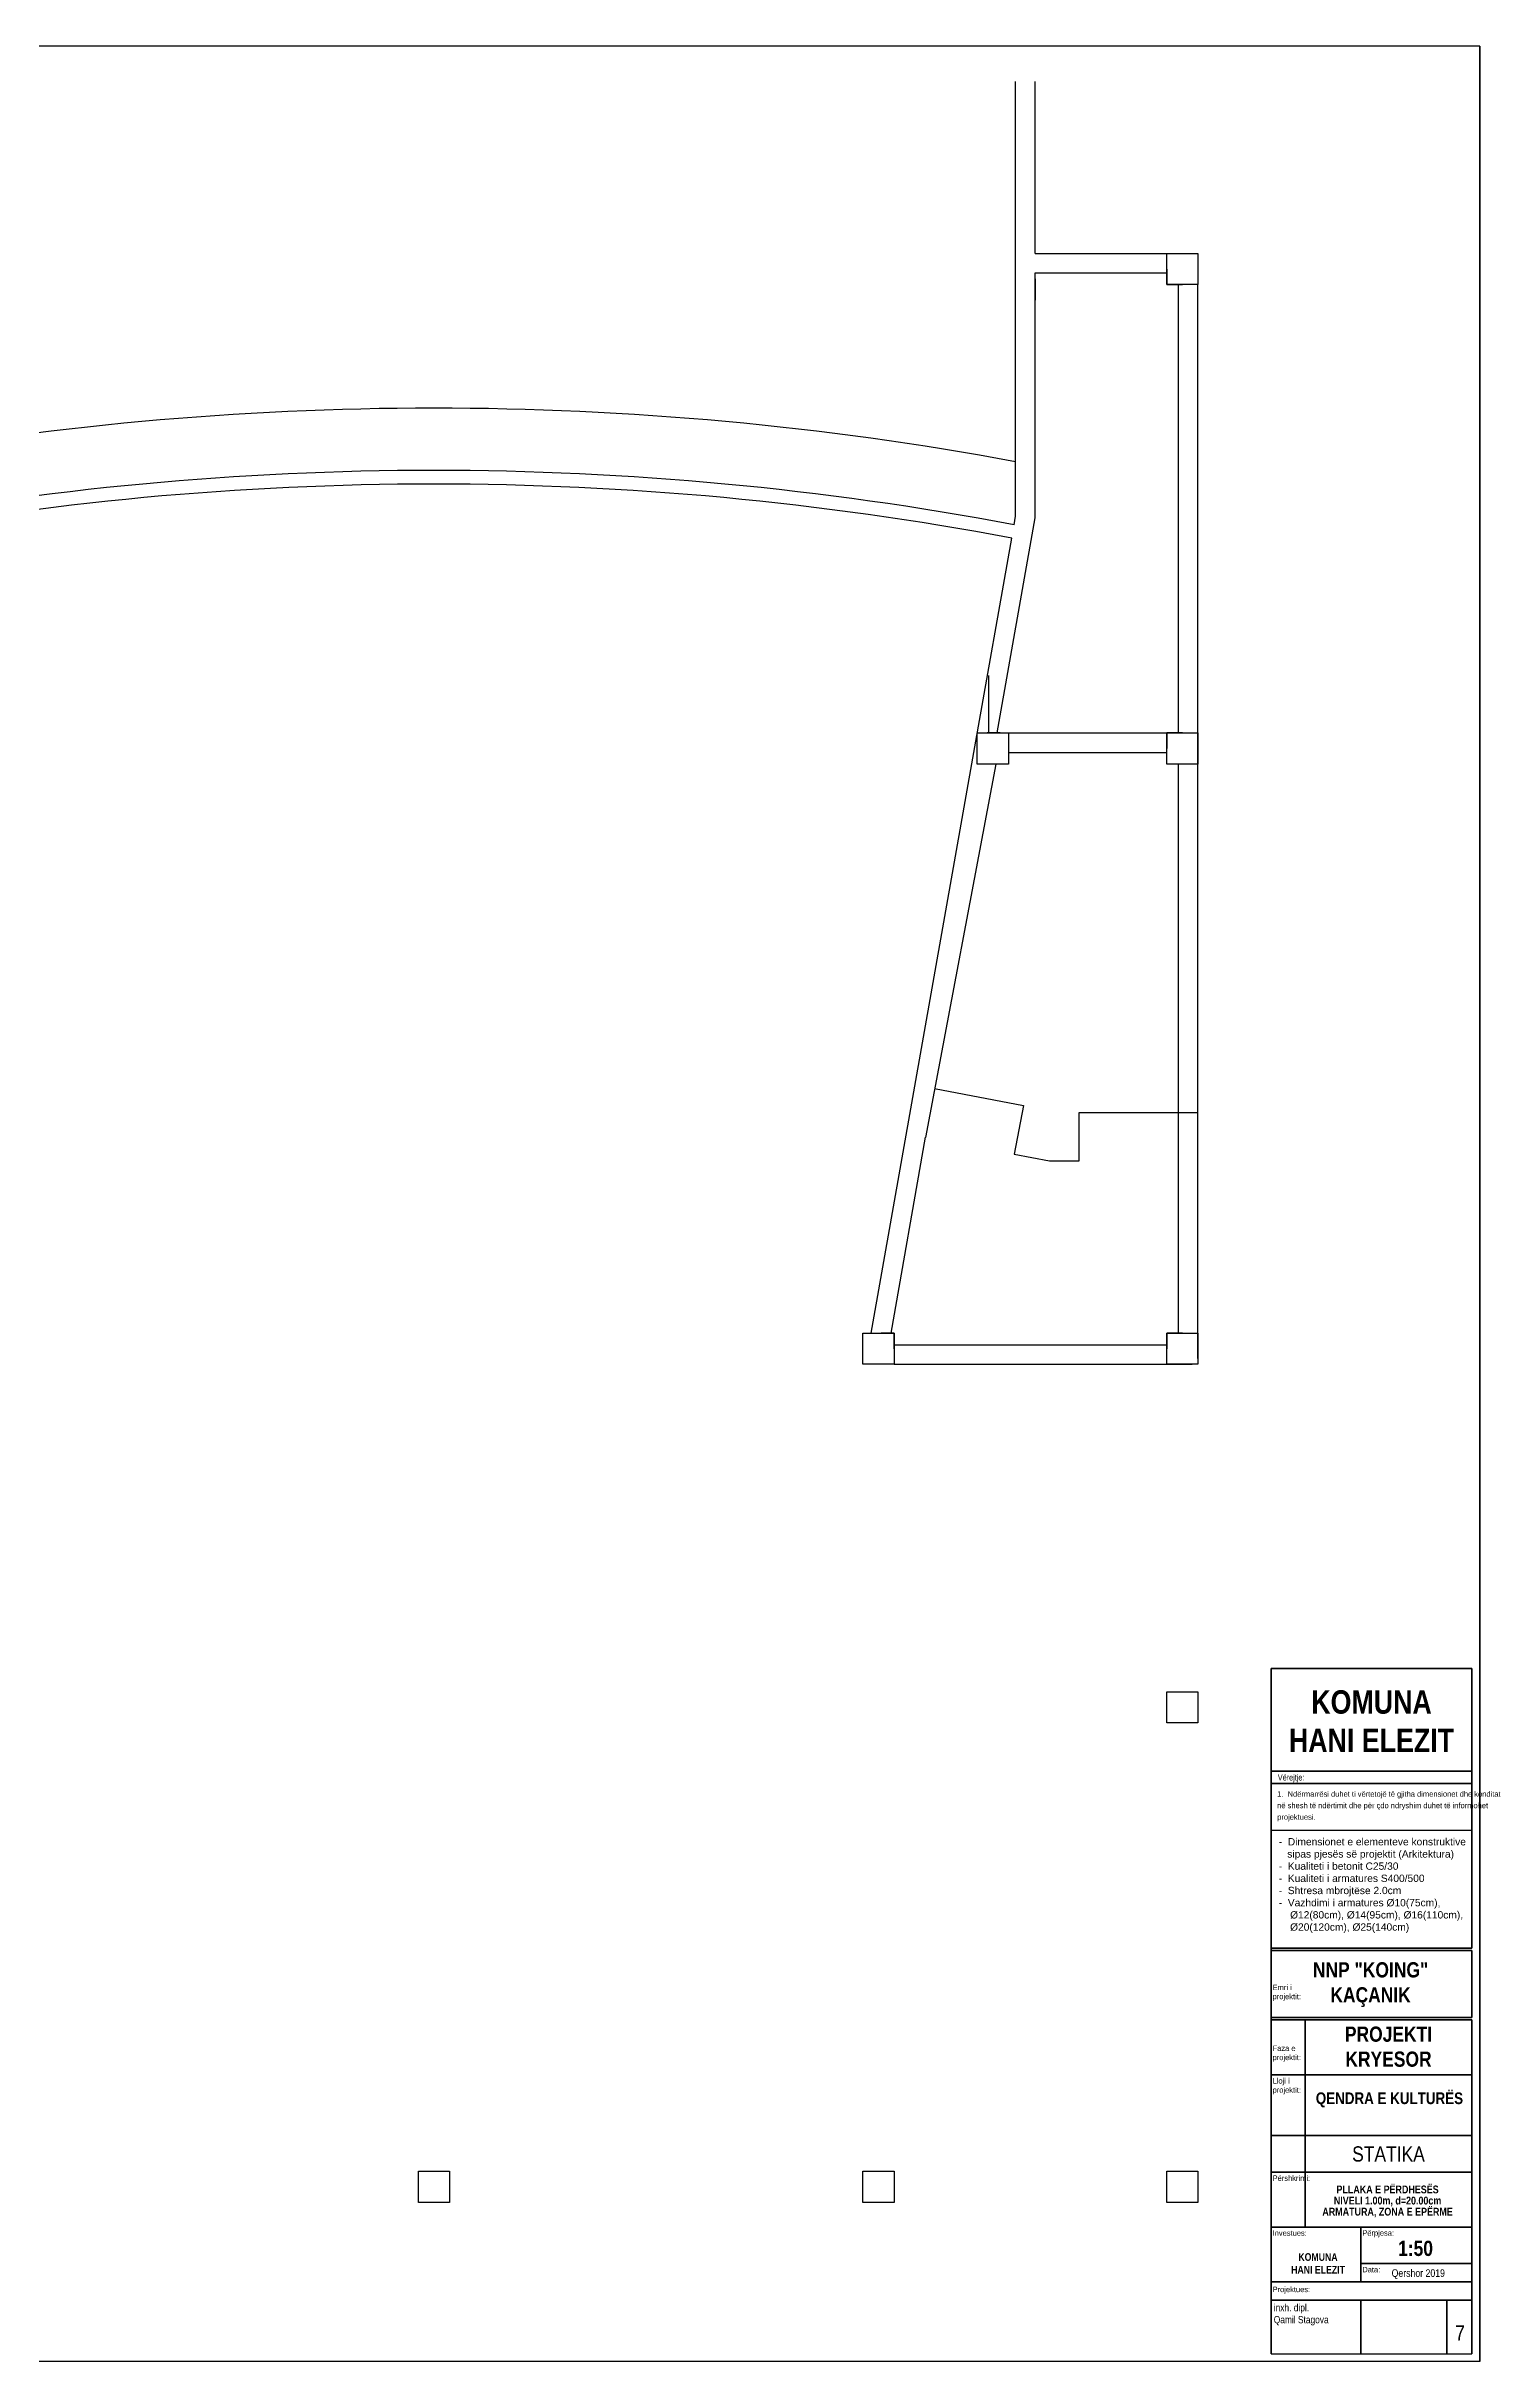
# Model space of a CAD drawing. Header units: inches. Extents: x -1801 to 10077, y -675 to 2295.
# Drawn here: x 8238 to 10077, y -675 to 2295 of the extents above; entities that cross this region are included whole.
import ezdxf

# ---------------------------------------------------------------- set-up
doc = ezdxf.new("R2010")
doc.units = ezdxf.units.IN
doc.layers.add('0_Pen_No__1', color=7, linetype='Continuous', lineweight=35)
doc.layers.add('TEKSTI_Pen_No__201', color=7, linetype='Continuous', lineweight=18)
doc.layers.add('A4_OP', color=7, linetype='Continuous')
doc.styles.add('GENERATED_STYLE_1', font='ARIAL.TTF')
doc.styles.add('GENERATED_STYLE_3', font='ARIALN.TTF')
doc.styles.add('GENERATED_STYLE_4', font='ARIALNB.TTF')

msp = doc.modelspace()

# ---------------------------------------------------------------- linework, layer by layer
for p, q in [((10077.2, 2295.1), (5777, 2295.1)), ((10077.2, 2295.1), (9323.9, 2295.1)), ((10077.2, -259.9), (10077.2, 2295.1)), ((10077.2, 2295.1), (10077.2, -674.9)), ((10077.2, -674.9), (10077.2, 2295.1)), ((9447.6, 1414.4), (9447.6, 1487.8)), ((9472.6, 1414.4), (9675.8, 1414.4)), ((9472.6, 1414.4), (9675.8, 1414.4)), ((9472.6, 1389.4), (9675.8, 1389.4)), ((9472.6, 1389.4), (9675.8, 1389.4)), ((9809.6, 6.8), (10067.2, 6.8)), ((10077.2, -674.9), (4832.6, -674.9)), ((9809.6, -664.9), (10067.2, -664.9))]:
    msp.add_line(p, q)
msp.add_arc((8735.4, -2260.2), 4011.2, 79.305, 100.6951)
msp.add_arc((8735.4, -2260.2), 4011.2, 79.305, 100.6951)
at = {"layer": '0_Pen_No__1', "linetype": 'Continuous'}
for p, q in [((9809.6, -144.6), (9809.6, 214.1)), ((9809.6, 214.1), (10067.2, 214.1)), ((10067.2, 214.1), (10067.2, -144.6)), ((9809.6, 82.4), (10067.2, 82.4)), ((9809.6, 66.8), (10067.2, 66.8)), ((9809.6, -113.7), (9809.6, -27.9)), ((9809.6, -664.9), (9809.6, -116.8)), ((9809.6, -144.6), (10067.2, -144.6)), ((9809.6, -147.7), (10067.2, -147.7)), ((10067.2, -147.7), (10067.2, -233.5)), ((9809.6, -233.5), (10067.2, -233.5)), ((9809.6, -236.6), (10067.2, -236.6)), ((9809.6, -236.6), (10067.2, -236.6)), ((9853.2, -502.2), (9853.2, -236.6)), ((10067.2, -236.6), (10067.2, -664.9)), ((9809.6, -306.9), (10067.2, -306.9)), ((9809.6, -385), (10067.2, -385)), ((9809.6, -431.9), (10067.2, -431.9)), ((9809.6, -502.2), (10067.2, -502.2)), ((9924.7, -572.5), (9924.7, -502.2)), ((9924.7, -549.1), (10067.2, -549.1)), ((9809.6, -572.5), (10067.2, -572.5)), ((9809.6, -596), (10067.2, -596)), ((9924.7, -596), (9924.7, -664.9)), ((10035, -664.9), (10035, -596))]:
    msp.add_line(p, q, dxfattribs=at)
at = {"layer": 'A4_OP'}
for points in [[(9481.8, 1692.4), (9481.8, 2250.1)], [(9481.8, 1692.4), (9481.8, 2250.1)], [(9506.8, 2029.4), (9506.8, 2250.1)], [(9506.8, 2029.4), (9506.8, 2250.1)], [(9506.8, 2029.4), (9683.3, 2029.4)], [(9506.8, 2029.4), (9683.3, 2029.4)], [(9675.8, 1989.4), (9675.8, 2029.4)], [(9675.8, 2029.4), (9715.8, 2029.4)], [(9675.8, 1989.4), (9675.8, 2029.4)], [(9675.8, 2029.4), (9715.8, 2029.4)], [(9675.8, 1989.4), (9675.8, 2029.4)], [(9675.8, 2029.4), (9715.8, 2029.4)], [(9675.8, 1989.4), (9675.8, 2029.4)], [(9675.8, 2029.4), (9715.8, 2029.4)], [(9715.8, 2029.4), (9715.8, 1989.4)], [(9715.8, 2029.4), (9715.8, 1989.4)], [(9715.8, 2029.4), (9715.8, 1989.4)], [(9715.8, 2029.4), (9715.8, 1989.4)], [(9506.8, 2004.4), (9675.8, 2004.4)], [(9506.8, 1690.3), (9506.8, 2004.4)], [(9506.8, 2004.4), (9675.8, 2004.4)], [(9506.8, 1690.3), (9506.8, 2004.4)], [(9506.8, 1996.9), (9506.8, 1969.6)], [(9506.8, 1996.9), (9506.8, 1969.6)], [(9675.8, 2009.4), (9675.8, 1989.4)], [(9675.8, 2009.4), (9675.8, 1989.4)], [(9675.8, 1989.4), (9695.8, 1989.4)], [(9715.8, 1989.4), (9675.8, 1989.4)], [(9715.8, 1989.4), (9675.8, 1989.4)], [(9675.8, 1989.4), (9695.8, 1989.4)], [(9715.8, 1989.4), (9675.8, 1989.4)], [(9715.8, 1989.4), (9675.8, 1989.4)], [(9690.8, 1414.4), (9690.8, 1989.4)], [(9690.8, 1414.4), (9690.8, 1989.4)], [(9715.8, 611.9), (9715.8, 1989.4)], [(9715.8, 611.9), (9715.8, 1989.4)], [(9429.5, 1396.5), (9476.8, 1664.1)], [(9429.5, 1396.5), (9476.8, 1664.1)], [(9458, 1414.4), (9506.8, 1690.3)], [(9458, 1414.4), (9506.8, 1690.3)], [(9479.8, 1681.3), (9481.8, 1692.4)], [(9479.8, 1681.3), (9481.8, 1692.4)], [(9296.6, 644.4), (9429.5, 1396.5)], [(9296.6, 644.4), (9429.5, 1396.5)], [(9432.6, 1374.4), (9432.6, 1414.4)], [(9432.6, 1414.4), (9472.6, 1414.4)], [(9432.6, 1374.4), (9432.6, 1414.4)], [(9432.6, 1414.4), (9472.6, 1414.4)], [(9432.6, 1374.4), (9432.6, 1414.4)], [(9432.6, 1414.4), (9472.6, 1414.4)], [(9432.6, 1374.4), (9432.6, 1414.4)], [(9432.6, 1414.4), (9472.6, 1414.4)], [(9461.8, 1414.4), (9445.3, 1414.4)], [(9461.8, 1414.4), (9445.3, 1414.4)], [(9472.6, 1414.4), (9472.6, 1374.4)], [(9472.6, 1414.4), (9472.6, 1374.4)], [(9472.6, 1414.4), (9472.6, 1374.4)], [(9472.6, 1414.4), (9472.6, 1374.4)], [(9695.8, 1414.4), (9675.8, 1414.4)], [(9675.8, 1414.4), (9675.8, 1394.4)], [(9675.8, 1374.4), (9675.8, 1414.4)], [(9675.8, 1414.4), (9715.8, 1414.4)], [(9675.8, 1374.4), (9675.8, 1414.4)], [(9675.8, 1414.4), (9715.8, 1414.4)], [(9695.8, 1414.4), (9675.8, 1414.4)], [(9675.8, 1414.4), (9675.8, 1394.4)], [(9675.8, 1374.4), (9675.8, 1414.4)], [(9675.8, 1414.4), (9715.8, 1414.4)], [(9675.8, 1374.4), (9675.8, 1414.4)], [(9675.8, 1414.4), (9715.8, 1414.4)], [(9715.8, 1414.4), (9715.8, 1374.4)], [(9715.8, 1414.4), (9715.8, 1374.4)], [(9715.8, 1414.4), (9715.8, 1374.4)], [(9715.8, 1414.4), (9715.8, 1374.4)], [(9456.6, 1374.4), (9366, 895.5)], [(9456.6, 1374.4), (9366, 895.5)], [(9472.6, 1374.4), (9432.6, 1374.4)], [(9472.6, 1374.4), (9432.6, 1374.4)], [(9472.6, 1374.4), (9432.6, 1374.4)], [(9472.6, 1374.4), (9432.6, 1374.4)], [(9715.8, 1374.4), (9675.8, 1374.4)], [(9715.8, 1374.4), (9675.8, 1374.4)], [(9715.8, 1374.4), (9675.8, 1374.4)], [(9715.8, 1374.4), (9675.8, 1374.4)], [(9690.8, 644.4), (9690.8, 1374.4)], [(9690.8, 644.4), (9690.8, 1374.4)], [(9377.8, 958.2), (9491.8, 936.6)], [(9377.8, 958.2), (9491.8, 936.6)], [(9491.8, 936.6), (9480, 873.9)], [(9491.8, 936.6), (9480, 873.9)], [(9563.3, 865.4), (9563.3, 927.4)], [(9563.3, 927.4), (9695.8, 927.4)], [(9563.3, 865.4), (9563.3, 927.4)], [(9563.3, 927.4), (9695.8, 927.4)], [(9683.3, 927.4), (9715.8, 927.4)], [(9683.3, 927.4), (9715.8, 927.4)], [(9322, 644.4), (9366.4, 895.6)], [(9322, 644.4), (9366.4, 895.6)], [(9480, 873.9), (9525.3, 865.4)], [(9480, 873.9), (9525.3, 865.4)], [(9525.3, 865.4), (9563.3, 865.4)], [(9525.3, 865.4), (9563.3, 865.4)], [(9285.8, 604.4), (9285.8, 644.4)], [(9285.8, 644.4), (9325.8, 644.4)], [(9285.8, 604.4), (9285.8, 644.4)], [(9285.8, 644.4), (9325.8, 644.4)], [(9285.8, 604.4), (9285.8, 644.4)], [(9285.8, 644.4), (9325.8, 644.4)], [(9285.8, 604.4), (9285.8, 644.4)], [(9285.8, 644.4), (9325.8, 644.4)], [(9325.8, 644.4), (9309.3, 644.4)], [(9325.8, 644.4), (9309.3, 644.4)], [(9325.8, 624.4), (9325.8, 644.4)], [(9325.8, 644.4), (9325.8, 604.4)], [(9325.8, 644.4), (9325.8, 604.4)], [(9325.8, 624.4), (9325.8, 644.4)], [(9325.8, 644.4), (9325.8, 604.4)], [(9325.8, 644.4), (9325.8, 604.4)], [(9325.8, 629.4), (9675.8, 629.4)], [(9325.8, 629.4), (9675.8, 629.4)], [(9695.8, 644.4), (9675.8, 644.4)], [(9675.8, 644.4), (9675.8, 624.4)], [(9675.8, 604.4), (9675.8, 644.4)], [(9675.8, 644.4), (9715.8, 644.4)], [(9695.8, 644.4), (9675.8, 644.4)], [(9675.8, 644.4), (9675.8, 624.4)], [(9675.8, 604.4), (9675.8, 644.4)], [(9675.8, 644.4), (9715.8, 644.4)], [(9715.8, 644.4), (9715.8, 604.4)], [(9715.8, 644.4), (9715.8, 604.4)], [(9325.8, 604.4), (9285.8, 604.4)], [(9325.8, 604.4), (9285.8, 604.4)], [(9325.8, 604.4), (9285.8, 604.4)], [(9325.8, 604.4), (9285.8, 604.4)], [(9325.8, 604.4), (9708.3, 604.4)], [(9325.8, 604.4), (9708.3, 604.4)], [(9715.8, 604.4), (9675.8, 604.4)], [(9715.8, 604.4), (9675.8, 604.4)], [(9675.8, 144.4), (9675.8, 184.4)], [(9675.8, 184.4), (9715.8, 184.4)], [(9675.8, 144.4), (9675.8, 184.4)], [(9675.8, 184.4), (9715.8, 184.4)], [(9715.8, 184.4), (9715.8, 144.4)], [(9715.8, 184.4), (9715.8, 144.4)], [(9715.8, 144.4), (9675.8, 144.4)], [(9715.8, 144.4), (9675.8, 144.4)], [(8715.7, -470.6), (8715.7, -430.6)], [(8715.7, -430.6), (8755.7, -430.6)], [(8715.7, -470.6), (8715.7, -430.6)], [(8715.7, -430.6), (8755.7, -430.6)], [(8755.7, -430.6), (8755.7, -470.6)], [(8755.7, -430.6), (8755.7, -470.6)], [(9285.8, -470.6), (9285.8, -430.6)], [(9285.8, -430.6), (9325.8, -430.6)], [(9285.8, -470.6), (9285.8, -430.6)], [(9285.8, -430.6), (9325.8, -430.6)], [(9325.8, -430.6), (9325.8, -470.6)], [(9325.8, -430.6), (9325.8, -470.6)], [(9675.8, -470.6), (9675.8, -430.6)], [(9675.8, -430.6), (9715.8, -430.6)], [(9675.8, -470.6), (9675.8, -430.6)], [(9675.8, -430.6), (9715.8, -430.6)], [(9715.8, -430.6), (9715.8, -470.6)], [(9715.8, -430.6), (9715.8, -470.6)], [(8755.7, -470.6), (8715.7, -470.6)], [(8755.7, -470.6), (8715.7, -470.6)], [(9325.8, -470.6), (9285.8, -470.6)], [(9325.8, -470.6), (9285.8, -470.6)], [(9715.8, -470.6), (9675.8, -470.6)], [(9715.8, -470.6), (9675.8, -470.6)]]:
    msp.add_lwpolyline(points, dxfattribs=at)
for points in [[(9481.8, 1762.2, 0.091992), (7989, 1762.2)], [(9481.8, 1762.2, 0.091992), (7989, 1762.2)], [(9476.8, 1664.1, 0.093574), (7994, 1664.1)], [(9476.8, 1664.1, 0.093574), (7994, 1664.1)]]:
    msp.add_lwpolyline(points, format="xyb", dxfattribs=at)

# ---------------------------------------------------------------- texts
at = {"layer": '0_Pen_No__1', "linetype": 'Continuous'}
for s, insert, char_height, width, attachment_point, line_spacing_factor, style in [('\\A1;KOMUNA HANI ELEZIT', (9938.4, 186.3), 30, 214.051, 2, 0.984903, 'GENERATED_STYLE_4'), ('\\A1;1.  Ndërmarrësi duhet ti vërtetojë të gjitha dimensionet dhe konditat në shesh të ndërtimit dhe për çdo ndryshim duhet të informohet projektuesi. ', (9817.4, 56.8), 7.0313, 245.916, 1, 1.261061, 'GENERATED_STYLE_3'), ('\\A1;NNP "KOING"\\PKAÇANIK', (9937.2, -162.5), 19.531, 214.051, 2, 0.984903, 'GENERATED_STYLE_4'), ('\\A1;Emri i\\Pprojektit:', (9811.5, -191.3), 7.03, 67.539, 1, 0.996607, 'GENERATED_STYLE_3'), ('\\A1;PROJEKTI KRYESOR', (9960.2, -245), 19.531, 214.051, 2, 0.984903, 'GENERATED_STYLE_4'), ('\\A1;Faza e \\Pprojektit:', (9811.5, -269.4), 7.031, 67.539, 1, 0.996607, 'GENERATED_STYLE_3'), ('\\A1;Lloji i \\Pprojektit:', (9811.5, -311.2), 7.031, 67.539, 1, 0.996607, 'GENERATED_STYLE_3'), ('\\A1;QENDRA E KULTURËS', (9961.4, -329.5), 15, 214.051, 2, 0.984903, 'GENERATED_STYLE_4'), ('\\A1;PLLAKA E PËRDHESËS\\PNIVELI 1.00m, d=20.00cm\\PARMATURA, ZONA E EPËRME', (9959, -449), 10, 227.819, 2, 0.8554, 'GENERATED_STYLE_4'), ('\\A1;inxh. dipl. \\PQamil Stagova', (9813, -600.9), 9.375, 167.016, 1, 0.98645, 'GENERATED_STYLE_3')]:
    msp.add_mtext(s, dxfattribs=dict(at, insert=insert, char_height=char_height, width=width, attachment_point=attachment_point, line_spacing_factor=line_spacing_factor, style=style))
for s, insert, char_height, attachment_point, style in [('\\A1;Vërejtje:', (9818.2, 78.4), 7.812, 1, 'GENERATED_STYLE_3'), ('\\A1;STATIKA', (9960.2, -398.7), 19.531, 2, 'GENERATED_STYLE_3'), ('\\A1;Përshkrimi:', (9811.5, -436), 7.031, 1, 'GENERATED_STYLE_3'), ('\\A1;Investues: ', (9811.5, -506.4), 7.031, 1, 'GENERATED_STYLE_3'), ('\\A1;Përpjesa:', (9926.6, -506.3), 7.031, 1, 'GENERATED_STYLE_3'), ('\\A1;1:50', (9994.9, -519.8), 19.53, 2, 'GENERATED_STYLE_4'), ('\\A1;\\pi-24.727;KOMUNA \\P\\pi-33.963;HANI ELEZIT', (9869.3, -535.8), 9.766, 1, 'GENERATED_STYLE_4'), ('\\A1;Data: ', (9926.6, -553.3), 7.03, 1, 'GENERATED_STYLE_3'), ('\\A1;Qershor 2019', (9998.4, -556.4), 9.766, 2, 'GENERATED_STYLE_3'), ('\\A1;Projektues: ', (9811.5, -578.7), 7.031, 1, 'GENERATED_STYLE_3'), ('\\A1;7', (10051.9, -628.1), 20, 2, 'GENERATED_STYLE_3')]:
    msp.add_mtext(s, dxfattribs=dict(at, insert=insert, char_height=char_height, attachment_point=attachment_point, style=style))
at = {"layer": 'TEKSTI_Pen_No__201', "linetype": 'Continuous', "insert": (9819.4, -3.3), "char_height": 9.375, "attachment_point": 1, "style": 'GENERATED_STYLE_1'}
msp.add_mtext('-  Dimensionet e elementeve konstruktive\\P   sipas pjesës së projektit (Arkitektura)\\P-  Kualiteti i betonit C25/30\\P-  Kualiteti i armatures S400/500\\P-  Shtresa mbrojtëse 2.0cm\\P-  Vazhdimi i armatures Ø10(75cm), \\P    Ø12(80cm), Ø14(95cm), Ø16(110cm), \\P    Ø20(120cm), Ø25(140cm)    ', dxfattribs=at)

doc.saveas('drawing.dxf')
